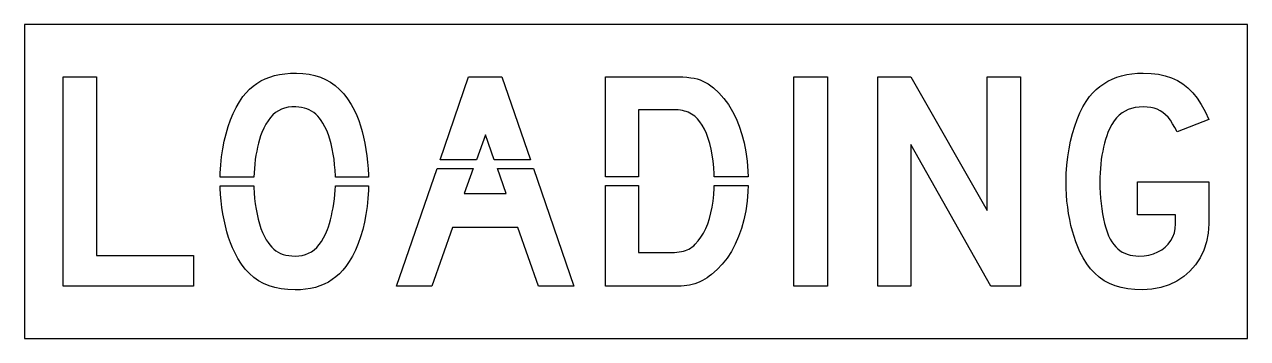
# Model space of a CAD drawing. Extents: x 0 to 70, y 0 to 18.
import ezdxf

# ---------------------------------------------------------------- set-up
doc = ezdxf.new("R2010")
doc.units = 0
doc.layers.add('CUT', color=7, linetype='Continuous')
doc.layers.add('OUTSIDE', color=1, linetype='Continuous')

msp = doc.modelspace()

# ---------------------------------------------------------------- linework, layer by layer
at = {"layer": 'CUT'}
for points in [[(9.6746, 4.7688), (9.6746, 3), (2.2214, 3), (2.2214, 15), (4.1162, 15), (4.1162, 4.7688)], [(17.6714, 10.5756), (17.6162, 10.8684), (17.5502, 11.1492), (17.4758, 11.418), (17.3918, 11.6736), (17.2982, 11.9136), (17.1962, 12.1392), (17.0846, 12.3468), (16.9874, 12.498), (16.8866, 12.6324), (16.7822, 12.7524), (16.6706, 12.8592), (16.5542, 12.9516), (16.4318, 13.032), (16.3022, 13.0992), (16.1642, 13.1556), (16.019, 13.2), (15.8642, 13.2348), (15.6998, 13.2588), (15.5258, 13.2732), (15.3014, 13.2732), (15.0902, 13.2528), (14.8922, 13.2096), (14.7062, 13.1448), (14.5322, 13.0572), (14.369, 12.9468), (14.2154, 12.8148), (14.0726, 12.6588), (13.9394, 12.48), (13.8146, 12.2772), (13.6982, 12.0504), (13.589, 11.7996), (13.5182, 11.6136), (13.4534, 11.4132), (13.3934, 11.1996), (13.3382, 10.9752), (13.2902, 10.7412), (13.247, 10.5), (13.211, 10.2528), (13.181, 10.0008), (13.157, 9.7452), (13.1402, 9.4896), (13.1302, 9.251), (11.195, 9.251), (11.1998, 9.4692), (11.231, 9.9492), (11.2814, 10.4172), (11.3498, 10.872), (11.4374, 11.3124), (11.5418, 11.7372), (11.663, 12.144), (11.801, 12.5316), (11.9534, 12.8988), (12.1202, 13.2444), (12.3014, 13.566), (12.4946, 13.8636), (12.6794, 14.0844), (12.875, 14.2848), (13.0814, 14.4648), (13.301, 14.6244), (13.5338, 14.7636), (13.7786, 14.8848), (14.039, 14.9856), (14.3126, 15.0672), (14.603, 15.1308), (14.9078, 15.1752), (15.2294, 15.2016), (15.569, 15.21), (15.9374, 15.1968), (16.289, 15.1536), (16.6214, 15.0828), (16.9358, 14.9808), (17.2346, 14.85), (17.5154, 14.6892), (17.7818, 14.4972), (18.0326, 14.2752), (18.269, 14.0208), (18.491, 13.734), (18.6986, 13.4148), (18.8954, 13.0632), (19.0166, 12.7908), (19.1294, 12.5004), (19.2326, 12.1944), (19.3262, 11.8728), (19.4102, 11.5392), (19.4846, 11.1948), (19.547, 10.8396), (19.5998, 10.4772), (19.6406, 10.1088), (19.6706, 9.7344), (19.6886, 9.3576), (19.6903, 9.251), (17.7959, 9.251), (17.795, 9.3132), (17.7794, 9.6408), (17.753, 9.9612), (17.717, 10.2732)], [(27.3158, 15), (28.9526, 10.2404), (26.8913, 10.2404), (26.3894, 11.6736), (25.8701, 10.2404), (23.7846, 10.2404), (25.421, 15)], [(39.365, 10.5192), (39.3002, 10.8564), (39.2222, 11.1732), (39.131, 11.4708), (39.029, 11.7468), (38.9162, 11.9988), (38.7926, 12.2268), (38.6594, 12.4272), (38.5166, 12.6), (38.4398, 12.672), (38.3594, 12.7392), (38.273, 12.8028), (38.1818, 12.8616), (38.0858, 12.9156), (37.985, 12.9636), (37.8806, 13.0044), (37.7714, 13.0392), (37.6574, 13.068), (37.541, 13.0884), (37.4198, 13.1004), (37.295, 13.1052), (35.1482, 13.1052), (35.1482, 9.272), (33.2534, 9.272), (33.2534, 15), (37.127, 15), (37.4174, 14.9976), (37.679, 14.988), (37.9154, 14.9724), (38.1302, 14.9484), (38.3258, 14.916), (38.5058, 14.874), (38.6738, 14.8212), (38.8334, 14.7564), (38.9858, 14.6808), (39.137, 14.5908), (39.2882, 14.4864), (39.443, 14.3688), (39.7466, 14.0784), (40.0286, 13.7556), (40.2854, 13.4028), (40.517, 13.02), (40.7246, 12.6072), (40.9058, 12.168), (41.0606, 11.7024), (41.189, 11.2116), (41.2898, 10.6968), (41.363, 10.1604), (41.4074, 9.6012), (41.4156, 9.272), (39.4797, 9.272), (39.4766, 9.4152), (39.4538, 9.798), (39.4166, 10.1664)], [(44.0318, 3), (44.0318, 15), (45.9686, 15), (45.9686, 3)], [(48.8318, 3), (48.8318, 15), (50.7266, 15), (55.1054, 7.3368), (55.1054, 15), (57.0002, 15), (57.0002, 3), (55.3154, 3), (50.7266, 11.1264), (50.7266, 3)], [(67.283, 4.6236), (67.019, 4.2228), (66.7058, 3.8628), (66.347, 3.5496), (65.945, 3.2856), (65.5058, 3.0732), (65.0306, 2.9184), (64.5242, 2.8224), (63.9902, 2.79), (63.5522, 2.8032), (63.1454, 2.8464), (62.7674, 2.9184), (62.4158, 3.0204), (62.0906, 3.1524), (61.7894, 3.3156), (61.511, 3.5112), (61.2542, 3.738), (61.0178, 3.9972), (60.7982, 4.29), (60.5966, 4.6176), (60.4106, 4.9788), (60.2894, 5.2512), (60.1766, 5.538), (60.0722, 5.8404), (59.9786, 6.156), (59.8946, 6.4836), (59.8214, 6.8208), (59.7578, 7.1676), (59.7062, 7.5204), (59.6642, 7.8804), (59.6354, 8.244), (59.6174, 8.6112), (59.6102, 8.9784), (59.6222, 9.462), (59.6546, 9.9396), (59.7086, 10.4112), (59.7818, 10.872), (59.8742, 11.3196), (59.9846, 11.7528), (60.1106, 12.1668), (60.2534, 12.5592), (60.4106, 12.9288), (60.581, 13.2708), (60.7634, 13.5828), (60.9578, 13.8636), (61.1438, 14.076), (61.3406, 14.2704), (61.5506, 14.4468), (61.7738, 14.6052), (62.009, 14.7456), (62.2586, 14.868), (62.5202, 14.9724), (62.795, 15.0576), (63.0842, 15.1248), (63.3854, 15.1716), (63.7022, 15.2004), (64.0322, 15.21), (64.4798, 15.1944), (64.8974, 15.1452), (65.2862, 15.0624), (65.6486, 14.9436), (65.9858, 14.7888), (66.3002, 14.5944), (66.5918, 14.3616), (66.8642, 14.088), (67.1162, 13.7712), (67.3526, 13.4124), (67.5722, 13.008), (67.7786, 12.558), (65.969, 11.8416), (65.8418, 12.0912), (65.7146, 12.3132), (65.5826, 12.51), (65.4482, 12.6816), (65.3066, 12.828), (65.1578, 12.9528), (65.0006, 13.0548), (64.8338, 13.1364), (64.6538, 13.1976), (64.4618, 13.2408), (64.2554, 13.266), (64.0322, 13.2732), (63.797, 13.2648), (63.575, 13.2372), (63.3662, 13.1916), (63.1706, 13.1256), (62.987, 13.0392), (62.8166, 12.9312), (62.6558, 12.8016), (62.507, 12.6504), (62.3678, 12.474), (62.2394, 12.2748), (62.1206, 12.0504), (62.0102, 11.7996), (61.9394, 11.6136), (61.8746, 11.4132), (61.8146, 11.1996), (61.7594, 10.9752), (61.7114, 10.7412), (61.6682, 10.5), (61.6322, 10.2528), (61.6022, 10.0008), (61.5782, 9.7452), (61.5614, 9.4896), (61.5506, 9.2328), (61.547, 8.9784), (61.5518, 8.664), (61.565, 8.3496), (61.5866, 8.04), (61.6166, 7.734), (61.6538, 7.4364), (61.7006, 7.1472), (61.7546, 6.8688), (61.8158, 6.6024), (61.8854, 6.3504), (61.9622, 6.114), (62.0462, 5.8944), (62.1374, 5.6952), (62.2358, 5.5344), (62.3402, 5.3892), (62.453, 5.2596), (62.5718, 5.1444), (62.699, 5.0436), (62.8322, 4.9584), (62.9726, 4.8864), (63.119, 4.8276), (63.2738, 4.7832), (63.4358, 4.7508), (63.6038, 4.7328), (63.779, 4.7268), (64.0766, 4.7424), (64.3586, 4.788), (64.6238, 4.8624), (64.8674, 4.9632), (65.0906, 5.0904), (65.2898, 5.2416), (65.4638, 5.4168), (65.6102, 5.6124), (65.7266, 5.8272), (65.813, 6.0612), (65.8658, 6.312), (65.885, 6.5784), (65.885, 7.0848), (63.695, 7.0848), (63.695, 8.9784), (67.7786, 8.9784), (67.7786, 6.5784), (67.7462, 6.0444), (67.6502, 5.538), (67.4954, 5.0628)], [(25.6883, 9.7384), (25.169, 8.3052), (27.569, 8.3052), (27.0671, 9.7384), (29.1253, 9.7384), (31.4426, 3), (29.4218, 3), (28.2422, 6.3684), (24.4946, 6.3684), (23.3162, 3), (21.2954, 3), (23.6121, 9.7384)], [(19.2386, 5.8308), (19.1018, 5.4384), (18.9482, 5.0712), (18.779, 4.7292), (18.5918, 4.4172), (18.389, 4.1364), (18.215, 3.9156), (18.0278, 3.7152), (17.8286, 3.5352), (17.6174, 3.3756), (17.3942, 3.2364), (17.1578, 3.1152), (16.9094, 3.0144), (16.649, 2.9328), (16.3766, 2.8692), (16.091, 2.8248), (15.7934, 2.7984), (15.4838, 2.79), (15.0758, 2.8032), (14.693, 2.8464), (14.3354, 2.9172), (13.9994, 3.0192), (13.6862, 3.15), (13.3946, 3.3108), (13.1234, 3.5028), (12.8702, 3.7248), (12.6362, 3.9792), (12.419, 4.266), (12.2174, 4.5852), (12.0314, 4.9368), (11.909, 5.2008), (11.7938, 5.4876), (11.687, 5.7936), (11.5886, 6.1152), (11.4998, 6.4524), (11.4206, 6.8004), (11.3534, 7.1568), (11.2958, 7.5192), (11.2502, 7.8852), (11.2166, 8.2524), (11.1962, 8.6184), (11.1936, 8.749), (13.1302, 8.749), (13.1318, 8.6628), (13.1474, 8.346), (13.1726, 8.0328), (13.2086, 7.7232), (13.2554, 7.4208), (13.3106, 7.1268), (13.3754, 6.8424), (13.451, 6.5712), (13.535, 6.3144), (13.6286, 6.0744), (13.7306, 5.8536), (13.8422, 5.6532), (13.9394, 5.502), (14.0426, 5.3652), (14.1518, 5.2416), (14.2682, 5.1312), (14.3906, 5.0352), (14.5214, 4.9524), (14.6594, 4.8828), (14.8058, 4.8264), (14.9618, 4.782), (15.1262, 4.7508), (15.3002, 4.7328), (15.4838, 4.7268), (15.6986, 4.7364), (15.899, 4.7652), (16.0874, 4.8156), (16.2638, 4.8852), (16.4294, 4.9764), (16.5842, 5.0892), (16.7294, 5.2236), (16.8662, 5.3808), (16.9946, 5.5608), (17.1146, 5.7648), (17.2286, 5.9916), (17.3366, 6.2424), (17.399, 6.4104), (17.459, 6.6), (17.5154, 6.8064), (17.5694, 7.026), (17.6186, 7.2588), (17.663, 7.5), (17.7026, 7.7472), (17.7362, 7.998), (17.7638, 8.2488), (17.783, 8.4984), (17.7962, 8.742), (17.7963, 8.749), (19.6899, 8.749), (19.685, 8.5056), (19.6562, 8.0352), (19.6094, 7.5708), (19.5434, 7.1148), (19.4594, 6.672), (19.3574, 6.2424)], [(40.6814, 5.4036), (40.4606, 4.9944), (40.2134, 4.6152), (39.9398, 4.2684), (39.641, 3.954), (39.317, 3.6732), (39.197, 3.5724), (39.0722, 3.48), (38.9402, 3.3972), (38.8034, 3.3216), (38.6618, 3.2544), (38.5166, 3.1944), (38.3678, 3.1428), (38.2154, 3.0996), (38.0618, 3.0636), (37.9058, 3.0348), (37.7486, 3.0144), (37.5902, 3), (37.5566, 3), (37.517, 3), (37.4726, 3), (37.4246, 3), (37.373, 3), (37.3166, 3), (37.2566, 3), (37.1942, 3), (37.1282, 3), (37.0598, 3), (36.989, 3), (36.917, 3), (33.2534, 3), (33.2534, 8.77), (35.1482, 8.77), (35.1482, 4.9368), (37.043, 4.9368), (37.1954, 4.9392), (37.3382, 4.9476), (37.4726, 4.962), (37.5986, 4.9824), (37.7162, 5.0088), (37.8266, 5.0424), (37.9322, 5.082), (38.0318, 5.13), (38.1266, 5.1852), (38.2178, 5.2488), (38.3054, 5.3196), (38.3906, 5.4), (38.5622, 5.5908), (38.7194, 5.8056), (38.8634, 6.0432), (38.9918, 6.3012), (39.107, 6.5808), (39.2066, 6.8784), (39.2906, 7.1964), (39.3602, 7.53), (39.4142, 7.8804), (39.4538, 8.2464), (39.4766, 8.6268), (39.4796, 8.77), (41.4152, 8.77), (41.4062, 8.4312), (41.3594, 7.8648), (41.2826, 7.3212), (41.1758, 6.8016), (41.039, 6.3084), (40.8746, 5.8416)]]:
    msp.add_lwpolyline(points, close=True, dxfattribs=at)
at = {"layer": 'OUTSIDE'}
msp.add_lwpolyline([(0, 0), (70, 0), (70, 18), (0, 18)], close=True, dxfattribs=at)

doc.saveas('drawing.dxf')
